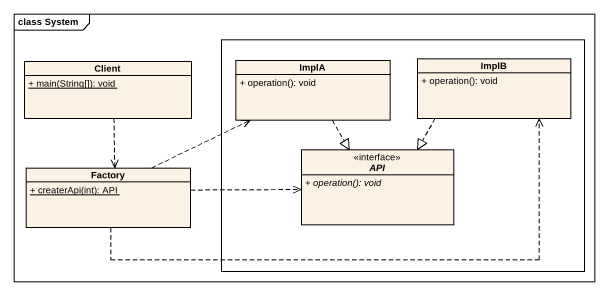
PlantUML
@startuml
mainframe class System
hide circle
hide empty members
skinparam classAttributeIconSize 0
class Client {
  {static} + main(String[]): void
}
rectangle " " as rectangle1 {
  class ImplA {
    + operation(): void
  }
  class ImplB {
    + operation(): void
  }
  abstract class API <<interface>> {
    {abstract} + operation(): void
  }
}
class Factory {
  {static} + createrApi(int): API
}
Client ..> Factory
ImplA ..|> API
ImplB ..|> API
Factory .right.> ImplA
Factory .right.> ImplB
Factory .right.> API
@enduml
